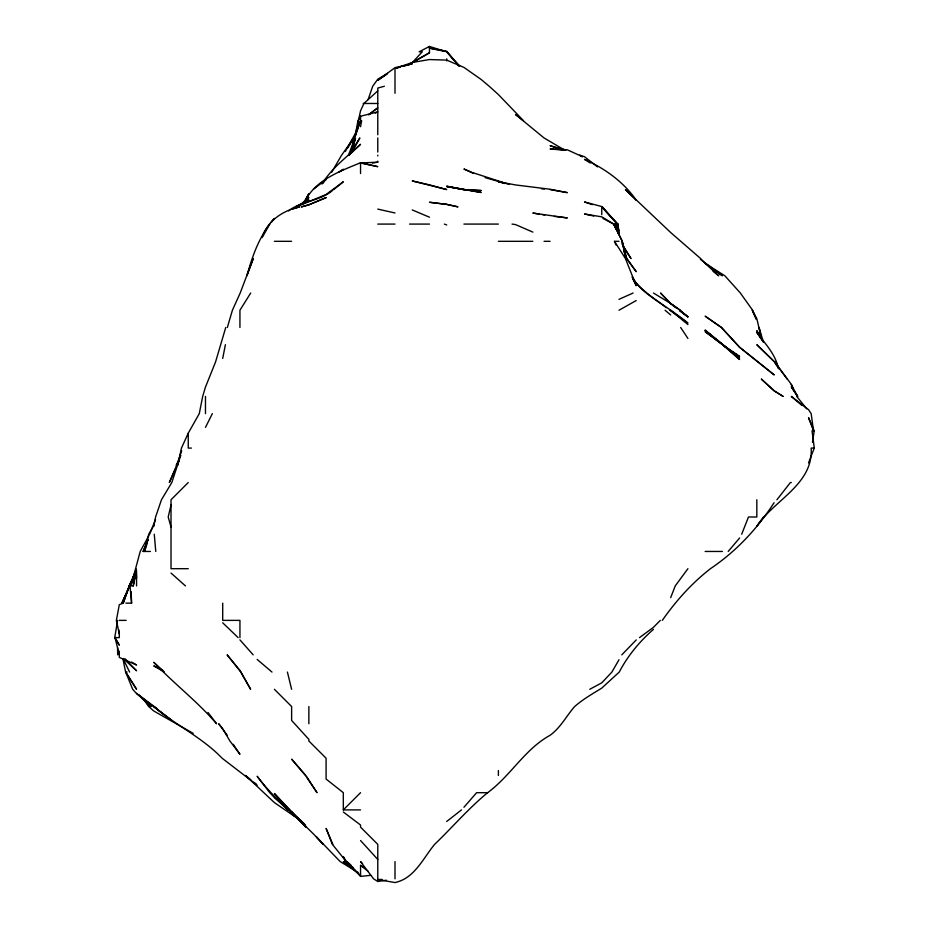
<?xml version="1.0" encoding="UTF-8"?>
<svg xmlns="http://www.w3.org/2000/svg" width="929" height="929" viewBox="0 0 929 929"><rect width="100%" height="100%" fill="white"/><g stroke="black" fill="none" stroke-linecap="round" stroke-linejoin="round"><path stroke-width="1.39" d="M131.674 583.273L140.209 551.454L148.988 535.464M812.492 442.332L814.199 430.847L808.532 417.644L813.014 429.535M119.318 654.84L115.01 637.608L119.318 645.167L114.72 637.608L117.623 620.375M355.006 136.621L357.979 120.712L360.545 116.241L377.778 111.875L375.316 113.141M360.545 126.704L361.66 120.712L360.545 120.712L354.042 137.945L351.371 152.519L354.46 139.269L348.491 155.166M222.705 358.455L225.387 344.705M355.563 135.297L357.096 127.343M357.619 124.683L358.129 122.036M130.617 585.92L133.265 585.92L136.284 570.545M153.796 526.197L155.596 517L161.472 499.767L171.819 482.534L179.622 458.682M133.265 585.92L136.006 571.997M177.764 465.313L181.457 448.08L188.25 433.193L199.282 413.626L202.685 396.393L205.472 387.079L215.563 361.927L225.747 327.472M358.385 120.712L360.545 110.795L363.913 103.479L377.778 90.845M171.017 504.935L168.207 517L171.017 527.033M350.953 152.519L354.413 139.269M351.592 152.519L355.505 137.945L351.174 152.519M227.35 327.472L232.401 310.24L240.193 293.007L253.28 258.552L246.882 275.785C251.991 257.542 258.169 239.357 269.758 224.086L262.849 236.396M131.767 583.273L136.122 570.011M147.188 543.511L144.529 551.454L148.721 534.233L153.796 525.512M355.644 135.297L360.545 120.712L360.545 116.241M155.515 519.52L149.662 534.233M176.707 465.313L181.689 450.728M368.139 99.508L372.703 86.258L377.778 79.22L387.509 73.391M114.72 637.608L119.318 637.608L119.318 633.996L116.369 620.375L119.318 604.628L123.255 603.153L129.154 585.92L135.994 570.429L130.281 585.92L136.075 570.011L130.002 585.92L131.593 603.153L125.891 603.153M670.68 597.637L675.244 585.92L687.924 568.687M808.532 462.909L814.28 448.08L812.039 430.847L814.199 430.847M136.052 570.499L130.002 585.92L136.017 572.183M741.69 534.233L748.484 517L756.833 517L756.833 499.767M150.405 551.454L143.147 551.454L148.094 539.528M143.147 551.454L148.21 539.528M180.83 455.465L169.322 482.534L175.953 467.879M135.367 573.042L121.92 603.153L123.255 603.153L129.375 585.92L135.367 573.901M304.863 201.976C314.281 180.377 340.188 171.215 360.545 162.714L377.778 166.663L361.869 163.283M304.863 202.057L308.858 193.65L303.342 203.254M205.472 427.398L212.358 413.626M135.32 573.901L129.154 585.92L134.542 575.666M262.048 237.627C267.378 220.73 283.136 210.395 299.765 206.865L291.625 209.304M345.309 151.473L356.237 131.906M353.09 150.254L359.848 137.945L349.002 155.166M178.983 460.389L176.255 465.313L178.902 460.389M618.993 659.729L611.897 672.062L601.76 682.85L589.764 689.295M322.096 183.919C331.595 168.114 347.109 156.653 360.545 144.297L349.06 155.166M331.583 172.399L341.605 155.166L353.914 137.945L347.852 147.792M250.714 293.007L239.937 310.24L239.937 327.472M323.164 182.943L326.091 178.484L321.492 183.547M774.066 502.74C757.309 528.717 736.163 551.396 710.441 568.687C691.675 583.307 675.871 600.993 662.307 620.375M763.545 517L756.833 526.209C774.194 499.883 813.514 484.381 811.156 448.08L814.28 448.08M776.911 499.767L790.405 482.534L791.287 482.534M306.326 200.664L308.858 197.563L298.836 205.936M728.197 551.454L739.6 537.984M463.931 807.278L476.635 792.681L487.644 792.681C510.613 775.854 524.78 749.169 550.084 735.28C560.651 727.651 566.272 716.096 574.668 706.528C582.924 699.282 592.447 693.847 601.76 688.11L619.248 672.062C627.76 655.735 639.64 641.486 653.447 629.363M621.803 654.84L636.226 639.93M660.31 620.375L653.447 627.354L639.5 637.608M322.038 183.512L326.091 179.436L314.13 188.784M188.25 482.534L171.017 499.767L171.017 568.687L188.25 568.687M274.403 689.295L291.625 706.528L291.625 720.439L308.858 739.379L308.858 740.982L326.091 758.215L326.091 779.048L343.312 792.681L343.312 809.902L360.545 792.681M288.582 210.918C301.135 200.676 320.122 201.326 332.594 190.387M333.674 189.632L343.312 181.782L326.091 194.475L296.456 206.865M410.072 63.811L429.465 52.802L429.465 46.45L445.374 51.385M446.698 821.48L461.481 809.902M368.859 114.685L377.778 107.81L368.592 114.685M487.644 792.681C468.588 808.288 452.435 827.298 434.609 844.368C423.009 858.408 414.531 878.416 394.999 882.55L377.778 879.566L377.778 881.482L386.394 880.227M386.87 74.285L377.778 80.312L394.999 67.666L412.244 63.834L402.954 66.377M302.668 203.834L308.858 200.06L295.689 206.865M429.465 52.802L412.244 62.649L422.3 51.792L419.142 51.792L429.465 46.45M618.993 310.24L636.226 300.543M618.993 299.335L633.137 293.007M396.335 68.084L412.244 62.475L429.465 59.549L446.698 60.118L463.931 67.399L481.152 79.476L489.2 86.258L498.385 94.549L523.526 120.712L515.607 114.557L544.034 137.945L564.844 150.219M384.385 86.258L377.778 88.069L377.778 134.798M396.335 68.189L400.306 67.097M372.483 163.109L377.778 162.157L377.778 161.17M345.855 860.626L343.312 856.735L345.542 861.601L346.935 861.601L360.545 876.395L370.601 875.362M360.545 162.993L377.778 162.157M377.778 879.566L382.086 879.415M363.204 103.479L377.778 103.479M377.778 224.086L394.999 224.086M409.561 224.086L429.465 224.086M463.931 224.086L498.385 224.086M618.226 229.742L618.993 233.98L618.052 224.086L613.686 224.086L602.956 218.42M274.403 241.319L291.625 241.319M498.385 241.319L532.84 241.319M544.069 241.319L550.084 241.319M615.973 244.942L614.464 241.319L618.993 241.319M191.409 448.08L188.25 448.08L188.25 433.193M705.146 551.454L722.379 551.454M119.318 620.375L126.205 620.375M122.93 658.812L125.612 672.062L127.122 672.062M343.312 809.902L360.545 809.902M562.997 150.057L550.084 148.977L567.305 149.79L582.39 156.687M541.468 188.784L544.336 189.052M554.381 216.399L567.305 217.92L532.84 213.066L539.47 214.146M512.042 224.086L515.607 224.609L532.84 232.111M550.084 189.597L567.305 192.628L550.084 189.237L515.607 184.952L498.385 181.736L505.016 183.501M542.13 214.587L544.777 215.017M445.374 51.513L429.465 48.145L446.698 51.223L458.705 65.796M593.805 216.039L584.538 213.995L601.76 216.84L613.686 224.086L622.291 241.319L625.867 258.552L622.116 241.319L626.82 258.552L636.226 271.709L626.611 258.552M377.778 209.095L394.999 212.973M601.76 206.54L584.538 201.976L592.342 204.635M565.982 150.057L550.084 145.702L556.703 147.966M485.135 177.625L505.016 183.315M508.987 184.395L471.955 172.399L463.931 169.008L473.442 173.421M559.351 148.872L563.322 150.231M444.364 224.086L446.698 224.969M412.244 209.919L429.465 217.212M162.68 670.215L153.796 665.896L164.421 672.062L153.796 662.296C173.862 683.663 197.517 701.476 216.562 723.761L208.026 712.497M193.174 733.353L153.796 711.01L148.675 706.528L143.983 699.63M360.545 876.395L360.545 865.375L364.238 867.361M358.083 872.424L340.2 861.601L316.452 836.971M131.639 662.098L136.563 665.001L119.318 657.407L119.318 651.183M590.275 162.993L584.538 159.37C604.779 168.463 623.44 181.759 636.226 200.153L625.414 189.632L670.68 232.529L700.629 258.552L705.146 263.383L724.864 275.785L740.343 293.007L752.618 310.24L756.311 319.228L752.258 310.24L756.833 318.717L760.758 335.427M653.447 293.007L670.68 303.504L680.237 310.24L687.924 317.044L679.447 310.24L687.924 316.719L680.051 311.052M582.088 156.687L579.65 155.166L584.538 156.734L597.452 166.872M377.778 881.482L373.563 878.822L360.545 861.601L362.577 863.622M157.233 708.792L136.563 693.359L151.253 706.528L139.501 695.275M724.678 346.563L739.6 356.446L722.379 344.705L705.146 330.457L739.6 358.129L705.146 330.097L717.734 341.048M700.42 259.342L722.379 275.785L709.733 266.751M298.511 818.507L291.625 813.758L302.389 822.119M669.786 310.24L687.924 323.083C669.96 307.94 647.768 297.501 632.754 279.106M680.237 310.24L670.68 303.504L660.531 293.007L670.68 303.667L675.836 307.778M350.21 866.478L343.312 861.601L359.477 874.503M352.509 868.104L354.808 869.741M666.279 307.685C654.399 298.186 639.489 290.882 632.173 276.888L636.226 283.519M722.379 344.38L705.146 331.676L722.75 344.705L739.6 359.5L723.749 345.623M343.312 812.004L360.545 825.022L360.545 827.135L377.778 844.368L377.778 878.822M171.017 719.905L136.563 693.615L132.684 689.295L125.67 672.062L136.563 689.295L125.612 672.062M169.937 719.069L153.796 706.528C175.581 725.212 202.057 737.289 222.101 758.215L257.159 785.156M360.545 865.375L368.093 871.263M713.066 271.256L718.721 275.785L705.146 263.383M345.542 861.601L353.043 867.593M250.784 779.768L245.477 775.448L274.403 802.621L300.241 820.249L291.625 813.479L305.571 825.312M253.977 782.369L256.102 784.099M670.68 310.24L687.924 324.593M316.51 836.971L323.222 844.368C302.122 820.644 276.145 801.727 257.159 776.261L269.758 792.681L274.403 797.454L287.967 809.902L274.403 797.128L289.685 809.902L304.7 824.278M665.059 310.24L670.68 314.966M802.064 405.567L791.287 396.393L808.532 409.666L811.18 413.626L813.514 430.847M257.159 659.439L271.976 672.062M346.935 861.601L351.127 865.294M171.017 573.065L185.463 585.92M289.534 809.902L274.403 793.505L305.873 827.135L291.625 811.783M123.383 658.591L136.563 670.796L125.055 658.824M222.705 622.79L238.103 637.608M634.321 281.371L636.226 283.24L632.754 278.979M345.693 860.811L332.361 844.368L326.091 828.401L332.837 844.368M787.223 379.16L774.589 361.927L756.833 344.705L774.554 361.927L791.287 384.258L793.412 389.646M139.42 695.473L149.917 706.528L144.738 699.63M601.76 214.68L601.76 206.865L618.052 224.086M377.778 859.441L360.545 840.536M459.669 65.982L446.698 51.792L453.991 60.408M601.76 206.865L616.252 223.018M239.937 639.86L253.152 654.84M305.746 775.448L291.625 759.156L305.467 775.448L317.033 792.681L306.524 776.516M602.375 206.865L616.287 223.018M456.731 63.636L458.554 65.796M796.699 396.393L806.709 408.818M614.464 241.319L625.438 258.552L636.226 285.691L633.857 280.744M797.802 396.393L791.287 386.882L797.512 396.393L791.287 384.536L793.412 389.797M762.802 341.349L756.833 332.419C764.973 343.649 775.854 354.344 778.235 368.558M233.26 744.315L239.937 754.313L229.893 740.982L222.705 728.731L218.687 723.761L227.245 735.315M680.655 327.472L687.924 338.458M622.767 245.918L631.012 258.552L621.942 243.781M774.554 361.927L776.725 365.62M763.673 342.36L756.833 330.678L760.816 338.33M779.524 369.312L775.634 361.927L776.818 365.91M123.023 658.533L129.619 672.062M616.043 229.08L613.686 224.086L622.291 241.319M623.754 250.598L626.134 257.228M618.621 233.992L615.602 224.086L618.621 234.073M763.359 342.046L759.063 327.472L760.63 335.427M618.993 230.764L617.216 224.086L617.727 226.92M287.409 672.062L291.625 689.295M118.819 629.908L119.318 633.996M154.26 534.233L155.77 551.454M135.948 568.687L136.563 577.954M131.128 591.657L131.593 603.153M117.553 647.664L117.669 654.84M498.385 770.547L498.385 775.448M446.698 58.829L446.698 60.896M394.999 69.025L394.999 93.306M394.999 861.601L394.999 878.822M377.778 137.945L377.778 152.019M377.778 155.166L377.778 155.956M360.545 162.714L360.545 173.549M308.858 706.528L308.858 723.761M239.937 637.608L239.937 620.375L222.705 620.375L222.705 603.153M205.472 396.393L205.472 413.626M136.563 570.545L136.563 585.92M129.723 585.92L121.943 603.153L129.723 585.92M274.403 218.466L271.233 222.217L274.403 218.501M343.312 169.368L338.4 172.399L343.312 169.368M326.091 197.622L308.858 204.798L301.542 206.865L308.858 204.798L326.091 197.622M721.461 327.472L705.146 316.162L721.403 327.472L739.6 347.272L774.066 374.805L739.6 347.272L721.461 327.472M481.152 190.526L463.931 189.725L446.698 186.241L481.152 192.477L446.698 186.532L463.931 189.632L481.152 190.526M446.698 204.368L429.465 202.267L446.698 204.392L457.985 206.865L446.698 204.368M429.465 184.859L412.244 180.934L446.698 189.562L429.465 184.859M783.101 396.393L774.066 390.761L761.432 379.16L774.066 390.761L783.101 396.393M239.937 670.424L227.117 654.84L240.855 672.062L250.621 689.295L239.937 670.424"/></g></svg>
